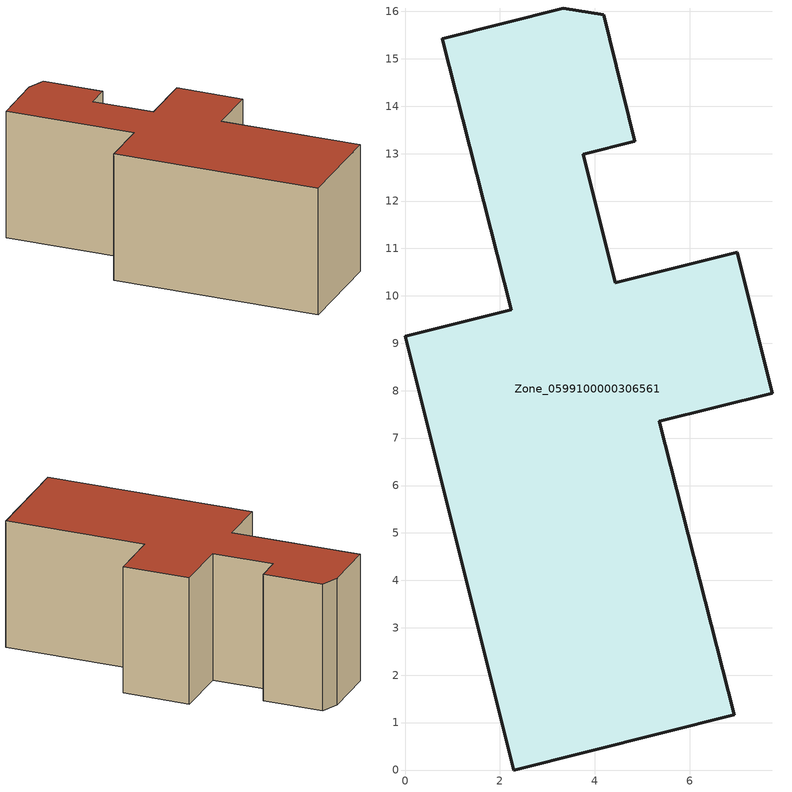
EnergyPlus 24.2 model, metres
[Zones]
Zone_0599100000306561
 floor ground (C_G): 3.34,16.07 4.19,15.93 4.85,13.26 3.76,12.99 4.44,10.28 7.01,10.92 7.75,7.95 5.36,7.36 6.94,1.16 2.29,0 0,9.15 2.24,9.71 0.79,15.43 z0
 wall outside (C_F): 2.29,0 6.94,1.16 5.36,7.36 7.75,7.95 7.01,10.92 4.44,10.28 3.76,12.99 4.85,13.26 4.19,15.93 3.34,16.07 0.79,15.43 2.24,9.71 0,9.15 2.29,0 z0:5.96
 roof outside (C_R): 3.34,16.07 0.79,15.43 2.24,9.71 0,9.15 2.29,0 6.94,1.16 5.36,7.36 7.75,7.95 7.01,10.92 4.44,10.28 3.76,12.99 4.85,13.26 4.19,15.93 z5.96
[BUILDING]
Pand.0599100000306561: North Axis=0; Terrain=City; Loads Convergence Tolerance Value=0.04; Temperature Convergence Tolerance Value=0.4; Solar Distribution=FullExterior; Maximum Number of Warmup Days=25; Minimum Number of Warmup Days=1
[Site:Location]
Rotterdam.The.Hague.AP_ZH_NLD Design_Conditions: Latitude=51.96; Longitude=4.45; Time Zone=1; Elevation=-4.5
[SITE:GROUNDTEMPERATURE:BUILDINGSURFACE]
18, 18, 18, 18, 18, 18, 18, 18, 18, 18, 18, 18
[MATERIAL] Thermal Absorptance=0.9; Solar Absorptance=0.7; Visible Absorptance=0.7
Name | Roughness | Thickness | Conductivity | Density | Specific Heat
G.TI.1965-1974 | MediumSmooth | 0.15 | 0.882353 | 540 | 1210
F.TI.1965-1974 | Rough | 0.3 | 0.697674 | 1920 | 840
R.TI.1965-1974 | MediumRough | 0.2 | 0.232558 | 1500 | 1000
[CONSTRUCTION]
C_G: G.TI.1965-1974
C_F: F.TI.1965-1974
C_R: R.TI.1965-1974
[ZONE]
Zone_0599100000306561: Type=1; Multiplier=1; Ceiling Height=Autocalculate; Volume=Autocalculate; Floor Area=autocalculate; Part of Total Floor Area=Yes
[ZONEINFILTRATION:DESIGNFLOWRATE]
Infil_Zone_0599100000306561: Zone or ZoneList or Space or SpaceList=Zone_0599100000306561; Schedule=AlwaysOn; Design Flow Rate Calculation Method=Flow/Area; Flow Rate per Floor Area=0.003; Constant Term Coefficient=1; Temperature Term Coefficient=0; Velocity Term Coefficient=0; Velocity Squared Term Coefficient=0
[HVACTEMPLATE:ZONE:IDEALLOADSAIRSYSTEM]
Zone_0599100000306561: Maximum Heating Supply Air Temperature=50; Minimum Cooling Supply Air Temperature=13; Maximum Heating Supply Air Humidity Ratio=0.0156; Minimum Cooling Supply Air Humidity Ratio=0.0077; Heating Limit=NoLimit; Cooling Limit=NoLimit; Dehumidification Control Type=ConstantSensibleHeatRatio; Cooling Sensible Heat Ratio=0.7; Dehumidification Setpoint=60; Humidification Control Type=None; Humidification Setpoint=30; Outdoor Air Method=None; Outdoor Air Flow Rate per Person=0.00944; Outdoor Air Flow Rate per Zone Floor Area=0; Outdoor Air Flow Rate per Zone=0; Demand Controlled Ventilation Type=None; Outdoor Air Economizer Type=NoEconomizer; Heat Recovery Type=None; Sensible Heat Recovery Effectiveness=0.7; Latent Heat Recovery Effectiveness=0.65
[ZONECONTROL:THERMOSTAT]
ThermostatControl_Zone_0599100000306561: Zone or ZoneList=Zone_0599100000306561; Control Type Schedule=DualSetpointControlType; Control 1=Thermostat_Zone_0599100000306561; Temperature Difference Between Cutout And Setpoint=0
[THERMOSTATSETPOINT:DUALSETPOINT]
Thermostat_Zone_0599100000306561: Heating Setpoint Temperature Schedule=HeatingSetpoint_Zone_0599100000306561; Cooling Setpoint Temperature Schedule=CoolingSetpoint_Zone_0599100000306561
[SCHEDULE:COMPACT]
HeatingSetpoint_Zone_0599100000306561: Through: 12/31, For: AllDays, Until: 24:00, 21
CoolingSetpoint_Zone_0599100000306561: Through: 12/31, For: AllDays, Until: 24:00, 24
DualSetpointControlType: Through: 12/31, For: AllDays, Until: 24:00, 4
AlwaysOn: Through: 12/31, For: AllDays, Until: 24:00, 1
